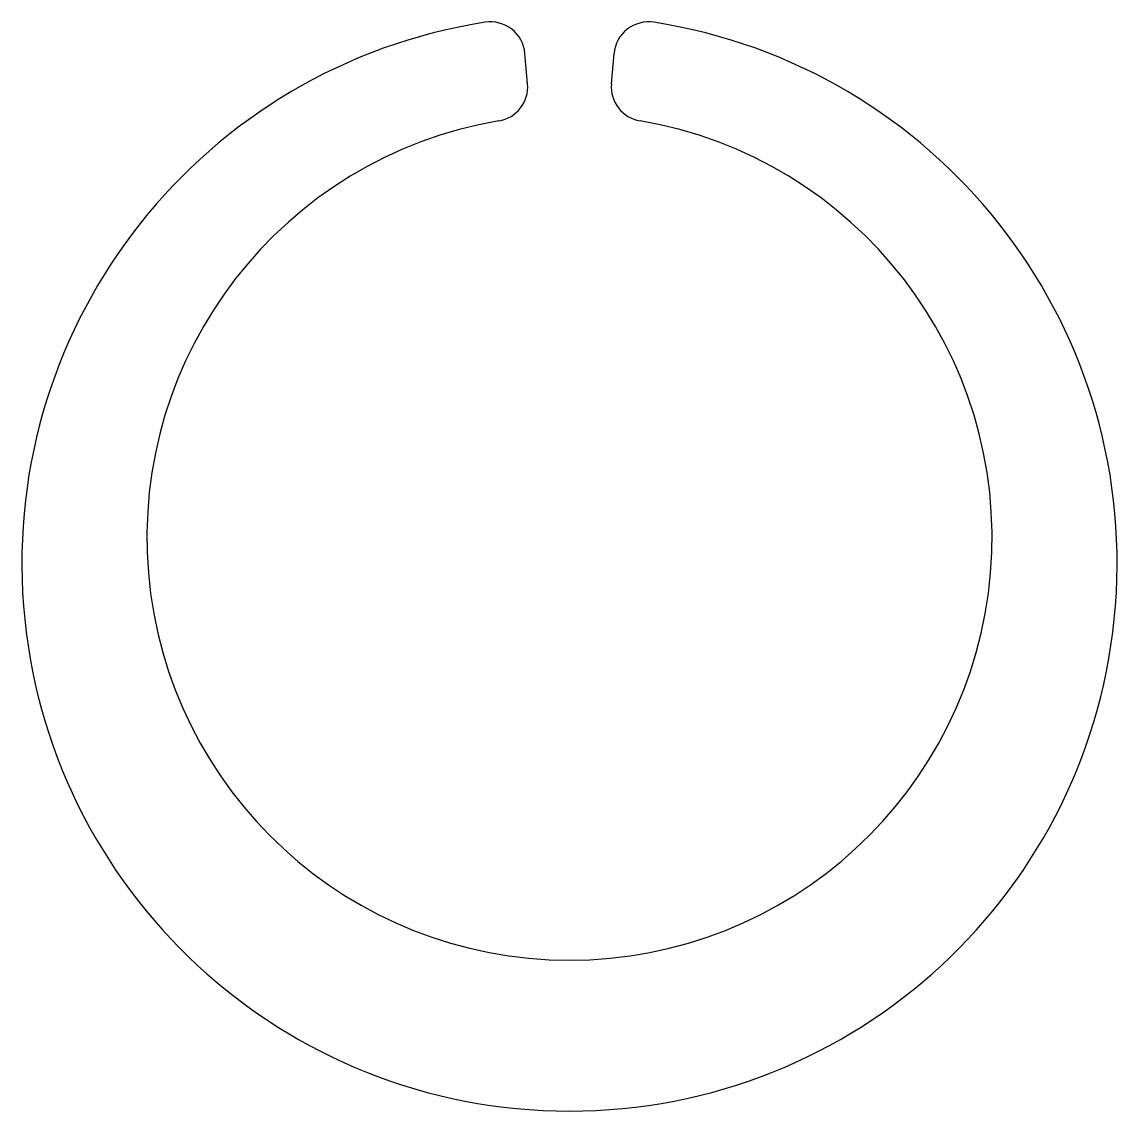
# Model space of a CAD drawing. Header units: millimetres. Extents: x -3.17 to 3.17, y -3.17 to 3.14.
import ezdxf

# ---------------------------------------------------------------- set-up
doc = ezdxf.new("R2010")
doc.units = ezdxf.units.MM

msp = doc.modelspace()

# ---------------------------------------------------------------- linework, layer by layer
at = {"color": 7, "linetype": 'Continuous', "lineweight": 25}
for p, q in [((-0.2432, 2.7802), (-0.2587, 2.957)), ((0.2432, 2.7802), (0.2587, 2.957))]:
    msp.add_line(p, q, dxfattribs=at)
for centre, radius, start, end in [((0, 0), 3.175, 98.85472, 81.14528), ((-0.4579, 2.9395), 0.2, 5, 98.85472), ((0.4579, 2.9395), 0.2, 81.14528, 175), ((-0.4425, 2.7628), 0.2, 279.61185, 5), ((0.4425, 2.7628), 0.2, 175, 260.38815)]:
    msp.add_arc(centre, radius, start, end, dxfattribs=at)
msp.add_ellipse((0, 0.15), major_axis=(2.45, 0), ratio=1, start_param=1.738555, end_param=7.686223, dxfattribs=at)

doc.saveas('drawing.dxf')
